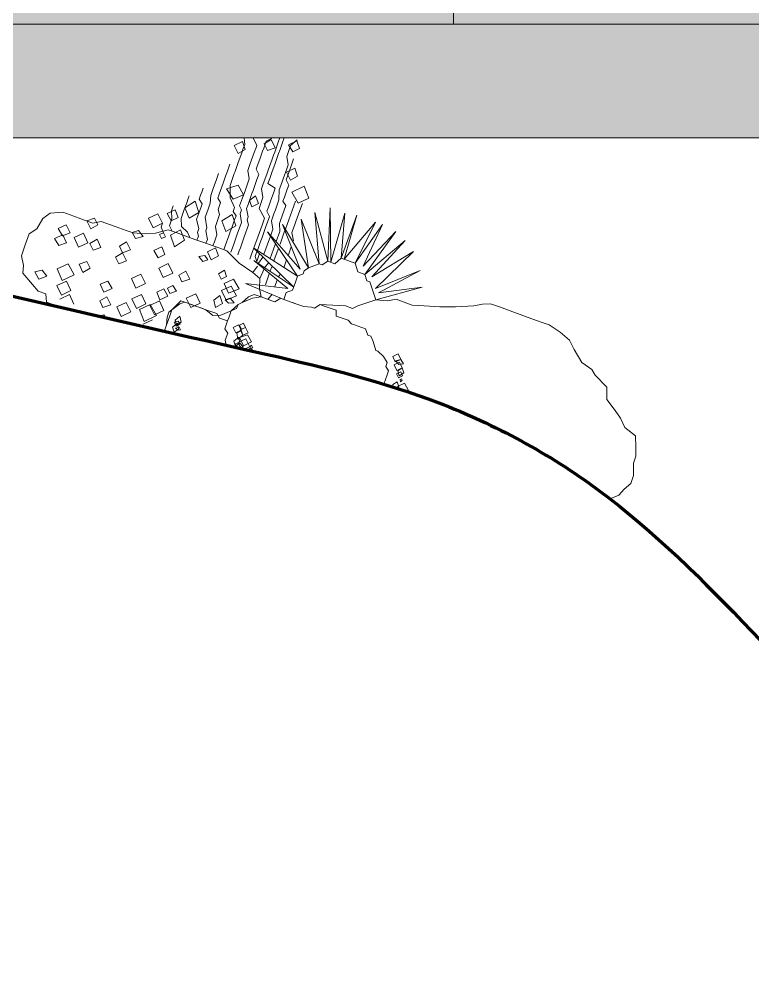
# Model space of a CAD drawing. Header units: millimetres. Extents: x 0 to 77.1, y -22.3 to 58.9.
# Drawn here: x 5.646 to 7.06, y -8.579 to -6.716 of the extents above; entities that cross this region are included whole.
import ezdxf

# ---------------------------------------------------------------- set-up
doc = ezdxf.new("R2010")
doc.units = ezdxf.units.MM
doc.layers.add('0 1 Sombreado', color=7, linetype='Continuous', lineweight=5, true_color=0xd6d6d6)
for name, color, linetype, lineweight in [('0.1normal', 7, 'Continuous', 15), ('01 TERRENO', 7, 'Continuous', 140), ('01 Vegetacion 2', 253, 'Continuous', 9)]:
    doc.layers.add(name, color=color, linetype=linetype, lineweight=lineweight)

msp = doc.modelspace()

# ---------------------------------------------------------------- hatches: boundary and pattern name
at = {"layer": '0 1 Sombreado', "true_color": 0xebebeb}
h = msp.add_hatch(color=7, dxfattribs=at)
h.dxf.hatch_style = 1
h.paths.add_polyline_path([(7.6918, -4.3756), (4.5418, -4.3756), (4.5418, -6.7256), (7.6918, -6.7256)])
h = msp.add_hatch(color=7, dxfattribs=at)
h.dxf.hatch_style = 1
h.paths.add_polyline_path([(7.5829, -6.7256), (4.6507, -6.7256), (4.6507, -6.7376), (4.6507, -6.9443), (7.5829, -6.9443), (7.5829, -6.9323)])

# ---------------------------------------------------------------- linework, layer by layer
at = {"layer": '0.1normal'}
for p, q in [((6.4829, -6.7256), (6.4829, -4.3756)), ((4.5418, -6.7256), (7.6918, -6.7256)), ((4.6507, -6.9443), (8.4918, -6.9443))]:
    msp.add_line(p, q, dxfattribs=at)
msp.add_lwpolyline([(12.4418, -8.3943), (8.4918, -8.3943), (8.4918, -6.9443), (4.1239, -6.9443)], dxfattribs=at)
at = {"layer": '01 TERRENO'}
msp.add_spline([(2.0349, -6.7194), (2.587, -6.8733), (3.0603, -6.8996), (4.6612, -6.9971), (5.3035, -7.166), (6.1035, -7.3575), (6.4341, -7.4476), (6.7433, -7.6096), (7.3255, -8.1651), (7.7064, -8.4166), (8.7146, -8.582), (9.6013, -8.8878), (10.5403, -9.2488), (11.4492, -9.5917), (12.322, -9.9827), (13.562, -10.4339), (14.1158, -10.6023)], degree=3, dxfattribs=at)
at = {"layer": '01 Vegetacion 2'}
for points in [[(6.0804, -6.9576), (6.0797, -6.9443)], [(6.1036, -6.9595), (6.0965, -6.9443)], [(6.1391, -6.9635), (6.1317, -6.9478), (6.118, -6.9559), (6.1241, -6.969), (6.1391, -6.9635)], [(6.1219, -6.9508), (6.1324, -6.9459)], [(6.1324, -6.9459), (6.133, -6.9443)], [(6.1482, -6.9443), (6.1459, -6.9508)], [(6.1568, -6.9443), (6.1535, -6.9535)], [(6.1689, -6.9591), (6.1814, -6.9483)], [(6.0815, -6.9667), (6.076, -6.9518), (6.0603, -6.9591), (6.0678, -6.9748), (6.0815, -6.9667)], [(6.0749, -6.9731), (6.0777, -6.9653)], [(6.0777, -6.9653), (6.0804, -6.9576)], [(6.0988, -6.9729), (6.1016, -6.9652)], [(6.1016, -6.9652), (6.1036, -6.9595)], [(6.115, -6.97), (6.1171, -6.9643)], [(6.1171, -6.9643), (6.1199, -6.9566)], [(6.1199, -6.9566), (6.1219, -6.9508)], [(6.1431, -6.9584), (6.1383, -6.9719)], [(6.1459, -6.9508), (6.1431, -6.9584)], [(6.1487, -6.9669), (6.1459, -6.9746)], [(6.1508, -6.9612), (6.1487, -6.9669)], [(6.1535, -6.9535), (6.1508, -6.9612)], [(6.1641, -6.9725), (6.1662, -6.9667)], [(6.1862, -6.9652), (6.1807, -6.9502), (6.1651, -6.9577), (6.1731, -6.9714), (6.1862, -6.9652)], [(6.1662, -6.9667), (6.1689, -6.9591)], [(6.068, -6.9923), (6.0749, -6.9731)], [(6.0912, -6.994), (6.0988, -6.9729)], [(6.1047, -6.9989), (6.1095, -6.9855)], [(6.1095, -6.9855), (6.1123, -6.9778)], [(6.1123, -6.9778), (6.115, -6.97)], [(6.1334, -6.9854), (6.1259, -7.0065)], [(6.1362, -6.9776), (6.1334, -6.9854)], [(6.1383, -6.9719), (6.1362, -6.9776)], [(6.1459, -6.9746), (6.1411, -6.9881)], [(6.1614, -6.9802), (6.1641, -6.9725)], [(6.1642, -6.9964), (6.1614, -6.9802)], [(6.1748, -6.985), (6.17, -6.9985)], [(6.047, -7.0086), (6.0483, -7.0047)], [(6.0483, -7.0047), (6.0518, -6.9951)], [(6.0618, -7.0095), (6.068, -6.9923)], [(6.0864, -7.0075), (6.0912, -6.994)], [(6.1026, -7.0047), (6.1047, -6.9989)], [(6.1076, -7.0151), (6.1026, -7.0047)], [(6.1383, -6.9958), (6.1335, -7.0092)], [(6.1411, -6.9881), (6.1383, -6.9958)], [(6.1545, -7.0233), (6.1614, -7.0041)], [(6.1824, -7.0181), (6.177, -7.0031), (6.1613, -7.0106), (6.1687, -7.0262), (6.1824, -7.0181)], [(6.1614, -7.0041), (6.1642, -6.9964)], [(6.17, -6.9985), (6.1672, -7.0062)], [(6.0252, -7.0268), (6.03, -7.0133)], [(6.0407, -7.0259), (6.0435, -7.0182)], [(6.0435, -7.0182), (6.047, -7.0086)], [(6.0542, -7.0307), (6.0604, -7.0134)], [(6.0604, -7.0134), (6.0618, -7.0095)], [(6.083, -7.0411), (6.0893, -7.0237)], [(6.0893, -7.0237), (6.0864, -7.0075)], [(6.1041, -7.0247), (6.1076, -7.0151)], [(6.121, -7.0199), (6.1162, -7.0334)], [(6.1238, -7.0123), (6.121, -7.0199)], [(6.1259, -7.0065), (6.1238, -7.0123)], [(6.1287, -7.0227), (6.1252, -7.0323)], [(6.1314, -7.015), (6.1287, -7.0227)], [(6.1335, -7.0092), (6.1314, -7.015)], [(6.1518, -7.031), (6.1545, -7.0233)], [(6.1672, -7.0062), (6.1603, -7.0254)], [(5.9975, -7.0494), (6.0003, -7.0418)], [(6.0149, -7.0556), (6.0204, -7.0403)], [(6.0204, -7.0403), (6.0252, -7.0268)], [(6.0311, -7.0528), (6.0387, -7.0316)], [(6.0387, -7.0316), (6.0407, -7.0259)], [(6.0782, -7.0545), (6.0677, -7.0356), (6.0455, -7.0428), (6.058, -7.0625), (6.0782, -7.0545)], [(6.0521, -7.0365), (6.0542, -7.0307)], [(6.0523, -7.0604), (6.0521, -7.0365)], [(6.081, -7.0468), (6.083, -7.0411)], [(6.0965, -7.0459), (6.0993, -7.0382)], [(6.0993, -7.0382), (6.1041, -7.0247)], [(6.1162, -7.0334), (6.1128, -7.043)], [(6.1252, -7.0323), (6.1393, -7.0417)], [(6.1393, -7.0417), (6.1358, -7.0513)], [(6.1469, -7.0444), (6.1518, -7.031)], [(6.1603, -7.0254), (6.1652, -7.0358)], [(6.1652, -7.0358), (6.1618, -7.0454)], [(6.2041, -7.0606), (6.1949, -7.0378), (6.1714, -7.0489), (6.1832, -7.0705), (6.2041, -7.0606)], [(5.9714, -7.0617), (5.9735, -7.056)], [(5.9927, -7.0629), (5.9954, -7.0552)], [(5.9954, -7.0552), (5.9975, -7.0494)], [(6.0139, -7.0705), (6.0149, -7.0556)], [(6.0283, -7.0605), (6.0311, -7.0528)], [(6.034, -7.0691), (6.0283, -7.0605)], [(6.0608, -7.0787), (6.0523, -7.0604)], [(6.0706, -7.0757), (6.0761, -7.0603)], [(6.0761, -7.0603), (6.081, -7.0468)], [(6.0896, -7.0651), (6.0944, -7.0517)], [(6.1069, -7.0713), (6.1015, -7.0564), (6.0896, -7.0651), (6.0939, -7.0775), (6.1069, -7.0713)], [(6.0944, -7.0517), (6.0965, -7.0459)], [(6.1156, -7.0592), (6.108, -7.0804)], [(6.1128, -7.043), (6.1156, -7.0592)], [(6.1358, -7.0513), (6.131, -7.0648)], [(6.1465, -7.0639), (6.1469, -7.0444)], [(6.1569, -7.0589), (6.1542, -7.0666)], [(6.1604, -7.0493), (6.1569, -7.0589)], [(6.1618, -7.0454), (6.1604, -7.0493)], [(5.9393, -7.085), (5.9427, -7.0754)], [(5.9638, -7.0829), (5.9686, -7.0695)], [(5.9921, -7.0887), (5.9849, -7.0666), (5.9652, -7.0791), (5.9732, -7.0993), (5.9921, -7.0887)], [(5.9686, -7.0695), (5.9714, -7.0617)], [(5.9908, -7.0926), (5.9956, -7.0791)], [(5.9984, -7.0714), (5.9927, -7.0629)], [(5.9956, -7.0791), (5.9984, -7.0714)], [(6.0091, -7.084), (6.0118, -7.0762)], [(6.0118, -7.0762), (6.0139, -7.0705)], [(6.0292, -7.0825), (6.034, -7.0691)], [(6.0581, -7.0864), (6.0608, -7.0787)], [(6.0743, -7.0835), (6.0706, -7.0757)], [(6.0841, -7.0805), (6.0868, -7.0728)], [(6.0868, -7.0728), (6.0896, -7.0651)], [(6.1262, -7.0782), (6.1234, -7.086)], [(6.131, -7.0648), (6.1262, -7.0782)], [(6.1396, -7.0831), (6.1465, -7.0639)], [(6.1598, -7.0751), (6.1495, -7.1039)], [(6.1542, -7.0666), (6.1598, -7.0751)], [(6.1781, -7.0665), (6.1588, -7.1204)], [(6.1916, -7.0713), (6.1868, -7.0848)], [(6.245, -7.0796), (6.2407, -7.1823)], [(6.2465, -7.1844), (6.245, -7.0796)], [(5.6908, -7.1), (5.7052, -7.09)], [(5.7052, -7.09), (5.7298, -7.088)], [(5.7298, -7.088), (5.751, -7.0956)], [(5.751, -7.0956), (5.7644, -7.1004)], [(5.9219, -7.1091), (5.9132, -7.0908), (5.895, -7.0995), (5.9036, -7.1178), (5.9219, -7.1091)], [(5.9518, -7.0982), (5.9464, -7.0832), (5.9307, -7.0906), (5.9388, -7.1044), (5.9518, -7.0982)], [(5.9402, -7.1005), (5.9393, -7.085)], [(5.9576, -7.1003), (5.9604, -7.0925)], [(5.9604, -7.0925), (5.9638, -7.0829)], [(5.9873, -7.1022), (5.9908, -7.0926)], [(6.0042, -7.0974), (6.0091, -7.084)], [(6.0076, -7.1182), (6.0042, -7.0974)], [(6.0273, -7.1057), (6.0321, -7.0922)], [(6.0321, -7.0922), (6.0292, -7.0825)], [(6.0633, -7.1143), (6.056, -7.0921), (6.0364, -7.1046), (6.0443, -7.1248), (6.0633, -7.1143)], [(6.0637, -7.0949), (6.0581, -7.0864)], [(6.061, -7.1026), (6.0637, -7.0949)], [(6.0715, -7.0912), (6.0743, -7.0835)], [(6.0744, -7.1074), (6.0715, -7.0912)], [(6.087, -7.0967), (6.0841, -7.0805)], [(6.0849, -7.1025), (6.087, -7.0967)], [(6.108, -7.0804), (6.1186, -7.0994)], [(6.1234, -7.086), (6.1283, -7.0963)], [(6.1283, -7.0963), (6.1262, -7.1022)], [(6.132, -7.1043), (6.1341, -7.0984)], [(6.1341, -7.0984), (6.1369, -7.0908)], [(6.1369, -7.0908), (6.1396, -7.0831)], [(6.1868, -7.0848), (6.1792, -7.106)], [(6.2157, -7.0887), (6.2239, -7.1871)], [(6.2407, -7.1823), (6.2157, -7.0887)], [(6.2738, -7.09), (6.2465, -7.1844)], [(6.2667, -7.1764), (6.2738, -7.09)], [(6.2964, -7.0937), (6.2667, -7.1764)], [(6.2964, -7.0937), (6.2725, -7.1785)], [(5.6793, -7.1197), (5.6908, -7.1)], [(5.7438, -7.1277), (5.7363, -7.112), (5.7207, -7.1194), (5.7288, -7.1331), (5.7438, -7.1277)], [(5.7644, -7.1004), (5.7875, -7.1087)], [(5.7971, -7.1121), (5.791, -7.0991), (5.7759, -7.1045), (5.7834, -7.1202), (5.7971, -7.1121)], [(5.7875, -7.1087), (5.8037, -7.1058)], [(5.8037, -7.1058), (5.8306, -7.1154)], [(5.8306, -7.1154), (5.8518, -7.123)], [(5.9219, -7.1091), (5.9182, -7.1012)], [(5.9191, -7.1168), (5.9219, -7.1091)], [(5.9191, -7.1168), (5.9241, -7.1273)], [(5.9353, -7.114), (5.9374, -7.1081)], [(5.9403, -7.1244), (5.9353, -7.114)], [(5.9374, -7.1081), (5.9402, -7.1005)], [(5.9586, -7.1157), (5.9576, -7.1003)], [(5.9699, -7.1264), (5.9586, -7.1157)], [(5.9921, -7.1191), (5.9873, -7.1022)], [(6.0239, -7.1153), (6.0273, -7.1057)], [(6.0267, -7.1316), (6.0239, -7.1153)], [(6.0527, -7.1257), (6.0561, -7.1161)], [(6.0561, -7.1161), (6.061, -7.1026)], [(6.0662, -7.1305), (6.0744, -7.1074)], [(6.0796, -7.1353), (6.0879, -7.1123)], [(6.0879, -7.1123), (6.0849, -7.1025)], [(6.1138, -7.1128), (6.1062, -7.134)], [(6.1186, -7.0994), (6.1138, -7.1128)], [(6.1214, -7.1156), (6.1186, -7.1233)], [(6.1262, -7.1022), (6.1214, -7.1156)], [(6.1349, -7.1204), (6.132, -7.1043)], [(6.1495, -7.1039), (6.1474, -7.1098)], [(6.1474, -7.1098), (6.1483, -7.1252)], [(6.1531, -7.1118), (6.1874, -7.1978)], [(6.2036, -7.195), (6.1531, -7.1118)], [(6.1764, -7.1136), (6.1716, -7.1271)], [(6.1792, -7.106), (6.1764, -7.1136)], [(6.1896, -7.101), (6.2036, -7.195)], [(6.2239, -7.1871), (6.1896, -7.101)], [(6.2725, -7.1785), (6.3329, -7.1068)], [(6.3329, -7.1068), (6.2937, -7.1861)], [(6.2937, -7.1861), (6.3464, -7.1117)], [(6.3464, -7.1117), (6.309, -7.1916)], [(5.6573, -7.1509), (5.6649, -7.1298)], [(5.6649, -7.1298), (5.6793, -7.1197)], [(5.7369, -7.1469), (5.7294, -7.1312), (5.7138, -7.1386), (5.7219, -7.1523), (5.7369, -7.1469)], [(5.7782, -7.1466), (5.7696, -7.1283), (5.7513, -7.1369), (5.76, -7.1552), (5.7782, -7.1466)], [(5.8518, -7.123), (5.8653, -7.1279)], [(5.8845, -7.1348), (5.8757, -7.1229), (5.8633, -7.1272), (5.8701, -7.1383), (5.8845, -7.1348)], [(5.8653, -7.1279), (5.8884, -7.1297)], [(5.8884, -7.1297), (5.9085, -7.1282)], [(5.9085, -7.1282), (5.9326, -7.1216)], [(5.9278, -7.1351), (5.9241, -7.1273), (5.9163, -7.131), (5.9199, -7.1388), (5.9278, -7.1351)], [(5.9326, -7.1216), (5.948, -7.1271)], [(5.9644, -7.1417), (5.9565, -7.1216), (5.9375, -7.1321), (5.9448, -7.1543), (5.9644, -7.1417)], [(5.948, -7.1271), (5.9672, -7.134)], [(5.9672, -7.134), (5.9845, -7.1402)], [(5.9749, -7.1368), (5.9699, -7.1264)], [(5.9884, -7.1416), (5.9911, -7.134)], [(5.9893, -7.1268), (5.9921, -7.1191)], [(5.9911, -7.134), (5.9893, -7.1268)], [(6.0055, -7.124), (6.0076, -7.1182)], [(6.0084, -7.1402), (6.0055, -7.124)], [(6.024, -7.1392), (6.0267, -7.1316)], [(6.043, -7.1526), (6.0499, -7.1334)], [(6.0499, -7.1334), (6.0527, -7.1257)], [(6.0634, -7.1382), (6.0662, -7.1305)], [(6.0769, -7.1431), (6.0796, -7.1353)], [(6.1062, -7.134), (6.0999, -7.1513)], [(6.1186, -7.1233), (6.1138, -7.1368)], [(6.1176, -7.1685), (6.13, -7.1339)], [(6.1245, -7.1254), (6.1825, -7.2113)], [(6.1874, -7.1978), (6.1245, -7.1254)], [(6.13, -7.1339), (6.1349, -7.1204)], [(6.1483, -7.1252), (6.1414, -7.1445)], [(6.1581, -7.1223), (6.1485, -7.1492)], [(6.1716, -7.1271), (6.1744, -7.1433)], [(6.309, -7.1916), (6.3719, -7.1252)], [(6.3719, -7.1252), (6.3119, -7.2078)], [(5.6497, -7.1721), (5.6573, -7.1509)], [(5.8032, -7.1556), (5.7959, -7.1399), (5.782, -7.148), (5.7883, -7.161), (5.8032, -7.1556)], [(5.86, -7.1607), (5.8526, -7.145), (5.8388, -7.1531), (5.845, -7.1662), (5.86, -7.1607)], [(5.9263, -7.1693), (5.9209, -7.1543), (5.9052, -7.1618), (5.9133, -7.1755), (5.9263, -7.1693)], [(5.9845, -7.1402), (5.998, -7.1451)], [(5.998, -7.1451), (6.0326, -7.1575)], [(6.0057, -7.1478), (6.0084, -7.1402)], [(6.0192, -7.1527), (6.0219, -7.145)], [(6.0219, -7.145), (6.024, -7.1392)], [(6.0403, -7.1603), (6.043, -7.1526)], [(6.0537, -7.1651), (6.0586, -7.1516)], [(6.0586, -7.1516), (6.0613, -7.144)], [(6.0613, -7.144), (6.0634, -7.1382)], [(6.072, -7.1565), (6.0769, -7.1431)], [(6.0999, -7.1513), (6.093, -7.1706)], [(6.1076, -7.1541), (6.1055, -7.1598)], [(6.1103, -7.1464), (6.1076, -7.1541)], [(6.1138, -7.1368), (6.1103, -7.1464)], [(6.1393, -7.1503), (6.1297, -7.1771)], [(6.3119, -7.2078), (6.3896, -7.1424)], [(6.3896, -7.1424), (6.3253, -7.2126)], [(5.6538, -7.1909), (5.6497, -7.1721)], [(5.8524, -7.1818), (5.845, -7.1662), (5.8313, -7.1743), (5.8374, -7.1873), (5.8524, -7.1818)], [(6.0095, -7.1796), (6.0038, -7.1711), (5.9922, -7.1734), (5.9997, -7.1826), (6.0095, -7.1796)], [(6.0297, -7.1717), (6.0242, -7.1567), (6.0085, -7.1641), (6.0159, -7.1798), (6.0297, -7.1717)], [(6.0326, -7.1575), (6.046, -7.1623)], [(6.046, -7.1623), (6.07, -7.1861)], [(6.0672, -7.1699), (6.07, -7.1623)], [(6.07, -7.1623), (6.072, -7.1565)], [(6.093, -7.1706), (6.0903, -7.1782)], [(6.0979, -7.1571), (6.1749, -7.2325)], [(6.1825, -7.2113), (6.0979, -7.1571)], [(6.1028, -7.1675), (6.1007, -7.1733)], [(6.1055, -7.1598), (6.1028, -7.1675)], [(6.1065, -7.1754), (6.1086, -7.1696)], [(6.145, -7.1588), (6.1367, -7.1819)], [(6.1703, -7.1548), (6.1647, -7.1702)], [(6.3253, -7.2126), (6.4059, -7.1634)], [(6.4059, -7.1634), (6.3325, -7.2348)], [(5.6528, -7.2057), (5.6538, -7.1909)], [(5.7516, -7.2086), (5.7398, -7.1871), (5.7189, -7.1969), (5.7281, -7.2197), (5.7516, -7.2086)], [(5.7823, -7.1958), (5.7762, -7.1827), (5.7611, -7.1882), (5.7685, -7.2039), (5.7823, -7.1958)], [(5.9416, -7.2052), (5.9331, -7.187), (5.9148, -7.1956), (5.9234, -7.2138), (5.9416, -7.2052)], [(6.07, -7.1861), (6.0962, -7.2042)], [(6.0979, -7.1809), (6.1633, -7.2348)], [(6.1749, -7.2325), (6.0979, -7.1809)], [(6.1007, -7.1733), (6.1038, -7.183)], [(6.1038, -7.183), (6.1065, -7.1754)], [(6.1068, -7.1864), (6.1155, -7.1743)], [(6.1269, -7.1849), (6.1189, -7.1951)], [(6.1613, -7.1798), (6.1558, -7.1952)], [(6.2036, -7.195), (6.2239, -7.1871)], [(6.2239, -7.1871), (6.2296, -7.1892)], [(6.2296, -7.1892), (6.2407, -7.1823)], [(6.2407, -7.1823), (6.2542, -7.1871)], [(6.2542, -7.1871), (6.2667, -7.1764)], [(6.2667, -7.1764), (6.2898, -7.1847)], [(6.2898, -7.1847), (6.2937, -7.1861)], [(6.2937, -7.1861), (6.2984, -7.203)], [(5.6711, -7.2275), (5.6528, -7.2057)], [(5.6986, -7.2113), (5.6898, -7.1994), (5.6755, -7.203), (5.6836, -7.2168), (5.6986, -7.2113)], [(5.8889, -7.2253), (5.8802, -7.207), (5.8619, -7.2157), (5.8706, -7.234), (5.8889, -7.2253)], [(5.9743, -7.217), (5.967, -7.2013), (5.9532, -7.2094), (5.9594, -7.2224), (5.9743, -7.217)], [(6.0456, -7.2121), (6.0413, -7.1997), (6.0301, -7.2066), (6.0351, -7.217), (6.0456, -7.2121)], [(6.0962, -7.2042), (6.1048, -7.1921)], [(6.0962, -7.2042), (6.1095, -7.2155)], [(6.1182, -7.1969), (6.1095, -7.2155)], [(6.1278, -7.2069), (6.1202, -7.228)], [(6.1326, -7.1934), (6.1298, -7.2011)], [(6.145, -7.213), (6.149, -7.208)], [(6.1825, -7.2113), (6.193, -7.2064)], [(6.193, -7.2064), (6.1951, -7.2006)], [(6.1951, -7.2006), (6.2036, -7.195)], [(6.2984, -7.203), (6.3119, -7.2078)], [(6.3119, -7.2078), (6.3161, -7.2202)], [(6.3325, -7.2348), (6.4186, -7.2005)], [(6.4186, -7.2005), (6.3382, -7.2433)], [(5.6818, -7.24), (5.6711, -7.2275)], [(5.7451, -7.2388), (5.7365, -7.2205), (5.7182, -7.2292), (5.7268, -7.2475), (5.7451, -7.2388)], [(5.8247, -7.2348), (5.8166, -7.2211), (5.8016, -7.2266), (5.809, -7.2422), (5.8247, -7.2348)], [(5.9486, -7.2403), (5.9418, -7.2291), (5.9313, -7.2341), (5.9363, -7.2445), (5.9486, -7.2403)], [(6.0696, -7.2359), (6.059, -7.2169), (6.0407, -7.2256), (6.0493, -7.2439), (6.0696, -7.2359)], [(6.082, -7.2252), (6.1557, -7.256)], [(6.1633, -7.2348), (6.082, -7.2252)], [(6.1095, -7.2155), (6.109, -7.2349)], [(6.1381, -7.2323), (6.1429, -7.2188)], [(6.1729, -7.2382), (6.1777, -7.2248)], [(6.1777, -7.2248), (6.1825, -7.2113)], [(6.3161, -7.2202), (6.3218, -7.2223)], [(6.3218, -7.2223), (6.3334, -7.2568)], [(5.6971, -7.2455), (5.6818, -7.24)], [(5.698, -7.2611), (5.6971, -7.2455)], [(5.751, -7.2649), (5.7424, -7.2466), (5.7241, -7.2552)], [(5.8899, -7.2648), (5.8813, -7.2465), (5.863, -7.2551), (5.8716, -7.2734), (5.8899, -7.2648)], [(5.9323, -7.2496), (5.9242, -7.2358), (5.9111, -7.242), (5.9166, -7.257), (5.9323, -7.2496)], [(5.9946, -7.2633), (5.986, -7.245), (5.9677, -7.2536), (5.9764, -7.2719), (5.9946, -7.2633)], [(6.0647, -7.2494), (6.0541, -7.2304), (6.0359, -7.2391), (6.0445, -7.2573), (6.0647, -7.2494)], [(6.0984, -7.2463), (6.0879, -7.2512)], [(6.1042, -7.2484), (6.0984, -7.2463)], [(6.109, -7.2349), (6.1119, -7.2511)], [(6.1333, -7.2457), (6.1253, -7.256)], [(6.1557, -7.256), (6.1605, -7.2425)], [(6.1605, -7.2425), (6.1729, -7.2382)], [(6.4225, -7.2323), (6.3334, -7.2568)], [(6.3382, -7.2433), (6.4225, -7.2323)], [(5.7288, -7.2721), (5.698, -7.2611)], [(5.822, -7.2664), (5.8147, -7.2508), (5.8009, -7.2589), (5.8071, -7.2719), (5.822, -7.2664)], [(5.8605, -7.2802), (5.8518, -7.2619), (5.8336, -7.2706), (5.8422, -7.2889), (5.8605, -7.2802)], [(5.9101, -7.2872), (5.8983, -7.2656), (5.8774, -7.2755), (5.8865, -7.2983), (5.9101, -7.2872)], [(5.9245, -7.2772), (5.9159, -7.2589), (5.8976, -7.2675), (5.9062, -7.2858), (5.9245, -7.2772)], [(5.9572, -7.2586), (5.9401, -7.2762)], [(5.9552, -7.2643), (5.9401, -7.2762)], [(5.965, -7.2614), (5.9552, -7.2643)], [(5.9707, -7.2634), (5.9572, -7.2586)], [(5.9707, -7.2634), (5.965, -7.2614)], [(5.9918, -7.271), (5.9707, -7.2634)], [(5.9784, -7.2662), (5.9707, -7.2634)], [(5.9918, -7.271), (5.9784, -7.2662)], [(6.0379, -7.2636), (6.0325, -7.2487), (6.0206, -7.2574), (6.0242, -7.2717), (6.0379, -7.2636)], [(6.0599, -7.2628), (6.0524, -7.2536), (6.0426, -7.2566), (6.0489, -7.2632), (6.0599, -7.2628)], [(6.0676, -7.2655), (6.0544, -7.2782)], [(6.0676, -7.2655), (6.0648, -7.2733)], [(6.0755, -7.2619), (6.0676, -7.2655)], [(6.0755, -7.2619), (6.0676, -7.2655)], [(6.0879, -7.2512), (6.0755, -7.2619)], [(6.0957, -7.2539), (6.0755, -7.2619)], [(6.1119, -7.2511), (6.0957, -7.2539)], [(6.1119, -7.2511), (6.1042, -7.2484)], [(6.133, -7.2587), (6.1119, -7.2511)], [(6.1387, -7.2608), (6.133, -7.2587)], [(6.1499, -7.2539), (6.1387, -7.2608)], [(6.1557, -7.256), (6.1499, -7.2539)], [(6.1787, -7.2643), (6.1557, -7.256)], [(6.1787, -7.2643), (6.173, -7.2622)], [(6.173, -7.2622), (6.1787, -7.2643)], [(6.1942, -7.2698), (6.1787, -7.2643)], [(6.2259, -7.266), (6.2148, -7.2728)], [(6.2259, -7.266), (6.2393, -7.2708)], [(6.275, -7.2684), (6.2259, -7.266)], [(6.2336, -7.2687), (6.2259, -7.266)], [(6.3334, -7.2568), (6.2989, -7.2682)], [(6.3566, -7.2586), (6.3334, -7.2568)], [(6.3728, -7.2557), (6.3566, -7.2586)], [(6.4036, -7.2668), (6.3728, -7.2557)], [(6.5387, -7.2653), (6.5224, -7.2682)], [(6.5542, -7.2644), (6.5387, -7.2653)], [(6.5715, -7.2706), (6.5542, -7.2644)], [(5.7327, -7.2735), (5.7288, -7.2721)], [(5.7325, -7.273), (5.7327, -7.2735), (5.7334, -7.2732)], [(5.9341, -7.2806), (5.9307, -7.2902)], [(5.9401, -7.2762), (5.9341, -7.2806)], [(5.9401, -7.2762), (5.9345, -7.2916)], [(6.0053, -7.2758), (5.9918, -7.271)], [(5.9995, -7.2738), (5.9918, -7.271)], [(6.0053, -7.2758), (5.9995, -7.2738)], [(6.0187, -7.2871), (6.0053, -7.2758)], [(6.0207, -7.2814), (6.0053, -7.2758)], [(6.0265, -7.2834), (6.0207, -7.2814)], [(6.0321, -7.2919), (6.0265, -7.2834)], [(6.0544, -7.2782), (6.0341, -7.2862)], [(6.0544, -7.2782), (6.0496, -7.2917)], [(6.0648, -7.2733), (6.0544, -7.2782)], [(6.209, -7.2708), (6.1942, -7.2698)], [(6.2148, -7.2728), (6.209, -7.2708)], [(6.2393, -7.2708), (6.2336, -7.2687)], [(6.2567, -7.277), (6.2393, -7.2708)], [(6.2571, -7.288), (6.2567, -7.277)], [(6.2884, -7.2732), (6.275, -7.2684)], [(6.2989, -7.2682), (6.2884, -7.2732)], [(6.4268, -7.2686), (6.4036, -7.2668)], [(6.4565, -7.2706), (6.4268, -7.2686)], [(6.4869, -7.2706), (6.4565, -7.2706)], [(6.5224, -7.2682), (6.4869, -7.2706)], [(6.5926, -7.2782), (6.5715, -7.2706)], [(6.6119, -7.2851), (6.5926, -7.2782)], [(5.8087, -7.2856), (5.7986, -7.2883)], [(5.8124, -7.2915), (5.8087, -7.2856)], [(5.9028, -7.2954), (5.8845, -7.304)], [(5.9307, -7.2902), (5.9297, -7.3051)], [(5.9345, -7.2916), (5.9297, -7.3051)], [(5.9528, -7.3134), (5.9505, -7.3017), (5.9412, -7.3092), (5.9443, -7.319), (5.9528, -7.3134)], [(5.9562, -7.3037), (5.9519, -7.2978), (5.9447, -7.2996), (5.9484, -7.3074), (5.9562, -7.3037)], [(5.9576, -7.2999), (5.9553, -7.2882), (5.946, -7.2957), (5.9491, -7.3055), (5.9576, -7.2999)], [(6.0341, -7.2862), (6.0187, -7.2871)], [(6.0475, -7.2975), (6.0321, -7.2919)], [(6.0475, -7.2975), (6.042, -7.3128)], [(6.0496, -7.2917), (6.0475, -7.2975)], [(6.0821, -7.3099), (6.0784, -7.3021), (6.0706, -7.3057), (6.0743, -7.3136), (6.0821, -7.3099)], [(6.2667, -7.2915), (6.2571, -7.288)], [(6.2802, -7.2963), (6.2667, -7.2915)], [(6.2864, -7.3029), (6.2802, -7.2963)], [(6.2922, -7.305), (6.2864, -7.3029)], [(6.6273, -7.2906), (6.6119, -7.2851)], [(6.6542, -7.3003), (6.6273, -7.2906)], [(6.6676, -7.3051), (6.6542, -7.3003)], [(5.9297, -7.3051), (5.9249, -7.3185)], [(5.9269, -7.3128), (5.9249, -7.3185)], [(5.9297, -7.3051), (5.9269, -7.3128)], [(5.9566, -7.3147), (5.9542, -7.3095), (5.947, -7.3113), (5.9521, -7.3153), (5.9566, -7.3147)], [(6.042, -7.3128), (6.0476, -7.3213)], [(6.0476, -7.3213), (6.0427, -7.3348)], [(6.0736, -7.3155), (6.0686, -7.305), (6.0582, -7.3099), (6.0631, -7.3204), (6.0736, -7.3155)], [(6.0766, -7.3252), (6.0736, -7.3155), (6.0651, -7.3211), (6.0674, -7.3328), (6.0766, -7.3252)], [(6.0871, -7.3203), (6.0821, -7.3099), (6.0716, -7.3147), (6.0766, -7.3252), (6.0871, -7.3203)], [(6.3134, -7.3126), (6.2922, -7.305)], [(6.3176, -7.325), (6.3134, -7.3126)], [(6.6886, -7.3191), (6.6676, -7.3051)], [(6.7071, -7.3344), (6.6886, -7.3191)], [(6.0427, -7.3348), (6.0446, -7.3442)], [(6.0711, -7.3406), (6.0688, -7.3289), (6.0596, -7.3365), (6.0625, -7.3462), (6.0711, -7.3406)], [(6.0774, -7.3472), (6.0711, -7.3406), (6.062, -7.3417), (6.0676, -7.3502), (6.0774, -7.3472)], [(6.0903, -7.3475), (6.0829, -7.3319), (6.0672, -7.3392), (6.0753, -7.353), (6.0903, -7.3475)], [(6.0937, -7.3379), (6.0857, -7.3241), (6.0706, -7.3296), (6.0781, -7.3453), (6.0937, -7.3379)], [(6.3234, -7.327), (6.3176, -7.325)], [(6.3283, -7.3374), (6.3234, -7.327)], [(6.3331, -7.3543), (6.3283, -7.3374)], [(6.7157, -7.3527), (6.7071, -7.3344)], [(6.0946, -7.3534), (6.0915, -7.3502), (6.0889, -7.3514), (6.0895, -7.3559), (6.0946, -7.3534)], [(6.096, -7.3496), (6.0936, -7.3443), (6.0903, -7.3475), (6.0915, -7.3502), (6.096, -7.3496)], [(6.3369, -7.3557), (6.3331, -7.3543)], [(6.3483, -7.3663), (6.3369, -7.3557)], [(6.7306, -7.3776), (6.7157, -7.3527)], [(6.3552, -7.3775), (6.3483, -7.3663)], [(6.3524, -7.3852), (6.3552, -7.3775)], [(6.3812, -7.3716), (6.3762, -7.3612), (6.3658, -7.3661), (6.3707, -7.3765), (6.3812, -7.3716)], [(6.384, -7.3878), (6.3791, -7.3773), (6.3686, -7.3823), (6.3736, -7.3928), (6.384, -7.3878)], [(6.3868, -7.3801), (6.3812, -7.3716), (6.3714, -7.3746), (6.3777, -7.3812), (6.3868, -7.3801)], [(6.7497, -7.391), (6.7306, -7.3776)], [(6.358, -7.3937), (6.3524, -7.3852)], [(6.3553, -7.4014), (6.358, -7.3937)], [(6.385, -7.4034), (6.3812, -7.3955), (6.3734, -7.3992), (6.3771, -7.407), (6.385, -7.4034)], [(6.387, -7.3976), (6.384, -7.3878), (6.3755, -7.3935), (6.3785, -7.4032), (6.387, -7.3976)], [(6.7566, -7.4021), (6.7497, -7.391)], [(6.3489, -7.4192), (6.3553, -7.4014)], [(6.3774, -7.4245), (6.3743, -7.4147), (6.3658, -7.4203), (6.3672, -7.4249)], [(6.3841, -7.4118), (6.3829, -7.4091), (6.3802, -7.4104), (6.3809, -7.4149), (6.3841, -7.4118)], [(6.7787, -7.4252), (6.7566, -7.4021)], [(6.3737, -7.4269), (6.3774, -7.4245)], [(6.3966, -7.4314), (6.3885, -7.4176), (6.3754, -7.4238), (6.377, -7.428)], [(6.3928, -7.4332), (6.3966, -7.4314)], [(6.7787, -7.4492), (6.7787, -7.4252)], [(6.7951, -7.4702), (6.7787, -7.4492)], [(6.8051, -7.4847), (6.7951, -7.4702)], [(6.8137, -7.503), (6.8051, -7.4847)], [(6.834, -7.5189), (6.8137, -7.503)], [(6.8348, -7.5409), (6.834, -7.5189)], [(6.835, -7.5584), (6.8348, -7.5409)], [(6.8302, -7.5718), (6.835, -7.5584)], [(6.8303, -7.5957), (6.8302, -7.5718)], [(6.8248, -7.6111), (6.8303, -7.5957)], [(6.8123, -7.6218), (6.8248, -7.6111)], [(6.7855, -7.6408), (6.8017, -7.6332)], [(6.8017, -7.6332), (6.8123, -7.6218)]]:
    msp.add_lwpolyline(points, dxfattribs=at)

doc.saveas('drawing.dxf')
